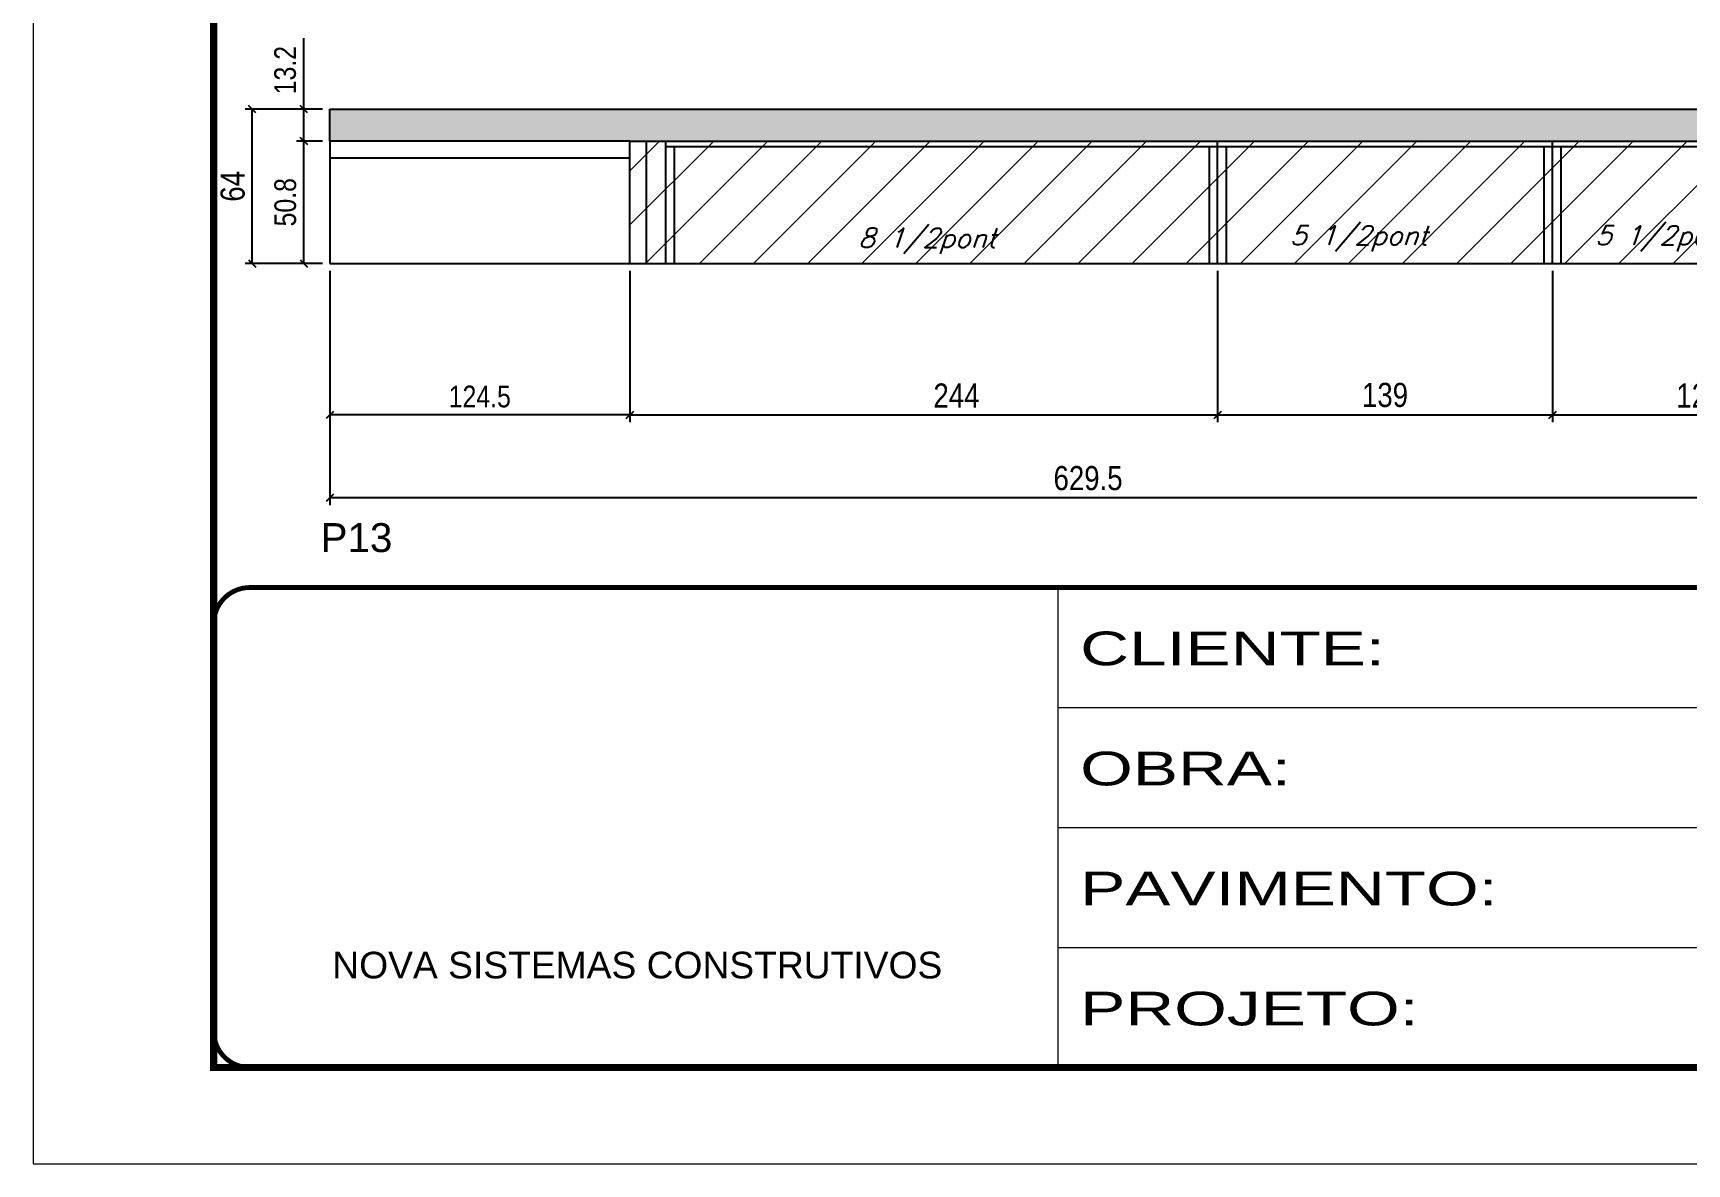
# Model space of a CAD drawing. Extents: x -20960 to -5926, y -2106 to 21915.
# Drawn here: x -7438 to -6752, y 17420 to 17889 of the extents above; entities that cross this region are included whole.
import ezdxf

# ---------------------------------------------------------------- set-up
doc = ezdxf.new("R2010")
doc.units = 0
doc.linetypes.add('CONTINUO', pattern=[0])
doc.linetypes.add('DASHED', pattern=[0.75, 0.5, -0.25])
doc.layers.add('00 - FELIPE', color=2, linetype='Continuous', plot=False)
for name, color, linetype in [('5', 5, 'Continuous'), ('COTA', 241, 'Continuous'), ('Painéis', 200, 'Continuous'), ('SARR_2.2x7', 40, 'Continuous'), ('SARR_3.5x7', 81, 'Continuous'), ('texto', 7, 'Continuous')]:
    doc.layers.add(name, color=color, linetype=linetype)
for name, color, linetype, lineweight in [('Folhas', 255, 'Continuous', 9), ('Hachura', 251, 'Continuous', 9), ('SARRAFO DE PRESSAO', 251, 'DASHED', 9)]:
    doc.layers.add(name, color=color, linetype=linetype, lineweight=lineweight)
doc.styles.add('ARIAL', font='arial.ttf')
doc.styles.add('COTA TECNICA', font='techl___.ttf', dxfattribs={"height": 10})
doc.styles.add('COTA TECNICA-50', font='techl___.ttf', dxfattribs={"height": 9})
doc.styles.add('Romans', font='romans.shx')
doc.styles.get("Standard").update_dxf_attribs({"font": 'arial.ttf'})
doc.styles.add('Tecnologia', font='')
doc.styles.get('Tecnologia').set_extended_font_data('Forgotten Futurist')
doc.dimstyles.new('COTA PAINEL-50', dxfattribs={"dimtxt": 9, "dimasz": 3, "dimexe": 3, "dimexo": 3, "dimgap": 3, "dimtad": 1, "dimdec": 1, "dimzin": 12, "dimdsep": 46, "dimtxsty": 'COTA TECNICA-50', "dimblk1": 'OBLIQUE', "dimblk2": 'OBLIQUE', "dimsah": 1, "dimcen": 0.9, "dimclrd": 4, "dimclre": 4, "dimclrt": 240, "dimadec": 1, "dimazin": 3, "dimtfac": 1, "dimtdec": 1, "dimtmove": 0, "dimatfit": 3, "dimfxl": 1, "dimtolj": 1, "dimtzin": 12, "dimarcsym": 0})
doc.dimstyles.new('PAINEL', dxfattribs={"dimtxt": 10, "dimasz": 3, "dimexe": 3, "dimexo": 3, "dimgap": 3, "dimtad": 1, "dimdec": 1, "dimzin": 12, "dimdsep": 46, "dimtxsty": 'COTA TECNICA', "dimblk1": 'OBLIQUE', "dimblk2": 'OBLIQUE', "dimsah": 1, "dimcen": 0.9, "dimclrd": 4, "dimclre": 4, "dimclrt": 240, "dimadec": 1, "dimazin": 3, "dimtfac": 1, "dimtdec": 1, "dimtmove": 0, "dimatfit": 3, "dimfxl": 1, "dimtolj": 1, "dimtzin": 12, "dimarcsym": 0})

# ---------------------------------------------------------------- blocks, each defined once
blk = doc.blocks.new('9999999999')
at = {"color": 30, "linetype": 'CONTINUO'}
for p, q in [((98564.56, 34230.21), (98564.56, 34429.45)), ((98564.56, 34379.64), (99583.98, 34379.64)), ((98564.56, 34329.83), (99487.98, 34329.83)), ((98564.56, 34280.02), (99487.98, 34280.02))]:
    blk.add_line(p, q, dxfattribs=at)
at = {"color": 30, "linetype": 'CONTINUO', "const_width": 2}
blk.add_lwpolyline([(99583.98, 34230.21), (99583.98, 34414.45, 0.414214), (99568.98, 34429.45), (98228.98, 34429.45, 0.414214), (98213.98, 34414.45), (98213.98, 34245.21, 0.414214), (98228.98, 34230.21), (99583.98, 34230.21)], format="xyb", dxfattribs=at)
at = {"layer": 'Folhas'}
blk.add_lwpolyline([(98138.98, 34190.21), (99623.98, 34190.21), (99623.98, 35240.21), (98138.98, 35240.21)], close=True, dxfattribs=at)
at = {"layer": 'Folhas', "color": 30, "const_width": 3}
blk.add_lwpolyline([(98213.98, 34230.21), (99583.98, 34230.21), (99583.98, 35200.21), (98213.98, 35200.21)], close=True, dxfattribs=at)
at = {"color": 7, "linetype": 'Continuous', "ltscale": 5, "style": 'ARIAL'}
blk.add_text('NOVA SISTEMAS CONSTRUTIVOS', height=11.0592, dxfattribs=at).set_placement((98263.19, 34267.21))
at = {"layer": 'Folhas', "color": 7, "style": 'Tecnologia', "width": 1.5}
for s, p in [('CLIENTE:', (98573.65, 34397.17)), ('OBRA:', (98573.65, 34347.31)), ('PAVIMENTO:', (98573.65, 34297.5)), ('PROJETO:', (98573.65, 34247.69))]:
    blk.add_text(s, height=14, dxfattribs=at).set_placement(p)
blk = doc.blocks.new('_Oblique')
at = {"color": 0, "linetype": 'ByBlock', "lineweight": -2}
blk.add_line((-0.5, -0.5), (0.5, 0.5), dxfattribs=at)
blk = doc.blocks.new('*D400')
at = {"layer": 'COTA', "color": 4, "lineweight": -2, "ltscale": 25, "transparency": 16777216}
for p, q in [((-7190.8, 17790.42), (-7190.8, 17727.53)), ((-6946.8, 17790.42), (-6946.8, 17727.53)), ((-7190.8, 17730.53), (-6946.8, 17730.53))]:
    blk.add_line(p, q, dxfattribs=at)
at = {"layer": 'Defpoints', "color": 0, "ltscale": 25, "transparency": 16777216}
for p in [(-7190.8, 17793.42), (-6946.8, 17793.42), (-6946.8, 17730.53)]:
    blk.add_point(p, dxfattribs=at)
at = {"layer": 'COTA', "color": 4, "lineweight": -2, "ltscale": 25, "transparency": 16777216, "xscale": 3, "yscale": 3, "zscale": 3, "rotation": 180}
blk.add_blockref('_Oblique', (-7190.8, 17730.53), dxfattribs=at)
at = {"layer": 'COTA', "color": 4, "lineweight": -2, "ltscale": 25, "transparency": 16777216, "xscale": 3, "yscale": 3, "zscale": 3}
blk.add_blockref('_Oblique', (-6946.8, 17730.53), dxfattribs=at)
at = {"layer": 'COTA', "color": 240, "ltscale": 25, "transparency": 16777216, "insert": (-7055.2, 17738.6), "char_height": 10, "attachment_point": 5, "style": 'COTA TECNICA'}
blk.add_mtext('\\A1;244', dxfattribs=at)
blk = doc.blocks.new('*D402')
at = {"layer": 'COTA', "color": 4, "lineweight": -2, "ltscale": 25, "transparency": 16777216}
for p, q in [((-6946.8, 17790.42), (-6946.8, 17727.53)), ((-6807.82, 17790.42), (-6807.82, 17727.53)), ((-6946.8, 17730.53), (-6807.82, 17730.53))]:
    blk.add_line(p, q, dxfattribs=at)
at = {"layer": 'Defpoints', "color": 0, "ltscale": 25, "transparency": 16777216}
for p in [(-6946.8, 17793.42), (-6807.82, 17793.42), (-6807.82, 17730.53)]:
    blk.add_point(p, dxfattribs=at)
at = {"layer": 'COTA', "color": 4, "lineweight": -2, "ltscale": 25, "transparency": 16777216, "xscale": 3, "yscale": 3, "zscale": 3, "rotation": 180}
blk.add_blockref('_Oblique', (-6946.8, 17730.53), dxfattribs=at)
at = {"layer": 'COTA', "color": 4, "lineweight": -2, "ltscale": 25, "transparency": 16777216, "xscale": 3, "yscale": 3, "zscale": 3}
blk.add_blockref('_Oblique', (-6807.82, 17730.53), dxfattribs=at)
at = {"layer": 'COTA', "color": 240, "ltscale": 25, "transparency": 16777216, "insert": (-6877.31, 17738.78), "char_height": 10, "attachment_point": 5, "style": 'COTA TECNICA'}
blk.add_mtext('\\A1;139', dxfattribs=at)
blk = doc.blocks.new('*D403')
at = {"layer": 'COTA', "color": 4, "lineweight": -2, "ltscale": 25, "transparency": 16777216}
for p, q in [((-7315.33, 17790.42), (-7315.33, 17693.12)), ((-6685.82, 17790.42), (-6685.82, 17693.12)), ((-6685.82, 17696.12), (-7315.33, 17696.12))]:
    blk.add_line(p, q, dxfattribs=at)
at = {"layer": 'Defpoints', "color": 0, "ltscale": 25, "transparency": 16777216}
for p in [(-7315.33, 17793.42), (-6685.82, 17793.42), (-7315.33, 17696.12)]:
    blk.add_point(p, dxfattribs=at)
at = {"layer": 'COTA', "color": 4, "lineweight": -2, "ltscale": 25, "transparency": 16777216, "xscale": 3, "yscale": 3, "zscale": 3, "rotation": 180}
blk.add_blockref('_Oblique', (-7315.33, 17696.12), dxfattribs=at)
at = {"layer": 'COTA', "color": 4, "lineweight": -2, "ltscale": 25, "transparency": 16777216, "xscale": 3, "yscale": 3, "zscale": 3}
blk.add_blockref('_Oblique', (-6685.82, 17696.12), dxfattribs=at)
at = {"layer": 'COTA', "color": 240, "ltscale": 25, "transparency": 16777216, "insert": (-7000.58, 17704.26), "char_height": 10, "attachment_point": 5, "style": 'COTA TECNICA'}
blk.add_mtext('\\A1;629.5', dxfattribs=at)
blk = doc.blocks.new('*D408')
at = {"layer": 'COTA', "color": 4, "lineweight": -2, "ltscale": 25, "transparency": 16777216}
for p, q in [((-6807.82, 17790.42), (-6807.82, 17727.53)), ((-6685.82, 17790.42), (-6685.82, 17727.53)), ((-6807.82, 17730.53), (-6685.82, 17730.53))]:
    blk.add_line(p, q, dxfattribs=at)
at = {"layer": 'Defpoints', "color": 0, "ltscale": 25, "transparency": 16777216}
for p in [(-6807.82, 17793.42), (-6685.82, 17793.42), (-6685.82, 17730.53)]:
    blk.add_point(p, dxfattribs=at)
at = {"layer": 'COTA', "color": 4, "lineweight": -2, "ltscale": 25, "transparency": 16777216, "xscale": 3, "yscale": 3, "zscale": 3, "rotation": 180}
blk.add_blockref('_Oblique', (-6807.82, 17730.53), dxfattribs=at)
at = {"layer": 'COTA', "color": 4, "lineweight": -2, "ltscale": 25, "transparency": 16777216, "xscale": 3, "yscale": 3, "zscale": 3}
blk.add_blockref('_Oblique', (-6685.82, 17730.53), dxfattribs=at)
at = {"layer": 'COTA', "color": 240, "ltscale": 25, "transparency": 16777216, "insert": (-6746.82, 17738.59), "char_height": 10, "attachment_point": 5, "style": 'COTA TECNICA'}
blk.add_mtext('\\A1;122', dxfattribs=at)
blk = doc.blocks.new('*D2114')
at = {"layer": 'COTA', "color": 4, "lineweight": -2, "ltscale": 25, "transparency": 16777216}
for p, q in [((-7318.33, 17857.42), (-7350.51, 17857.42)), ((-7347.51, 17793.42), (-7347.51, 17857.42)), ((-7318.33, 17793.42), (-7350.51, 17793.42))]:
    blk.add_line(p, q, dxfattribs=at)
at = {"layer": 'Defpoints', "color": 0, "ltscale": 25, "transparency": 16777216}
for p in [(-7347.51, 17857.42), (-7315.33, 17857.42), (-7315.33, 17793.42)]:
    blk.add_point(p, dxfattribs=at)
at = {"layer": 'COTA', "color": 4, "lineweight": -2, "ltscale": 25, "transparency": 16777216, "xscale": 3, "yscale": 3, "zscale": 3}
for p, rotation in [((-7347.51, 17857.42), 90), ((-7347.51, 17793.42), 270)]:
    blk.add_blockref('_Oblique', p, dxfattribs=dict(at, rotation=rotation))
at = {"layer": 'COTA', "color": 240, "ltscale": 25, "transparency": 16777216, "insert": (-7355.61, 17825.42), "char_height": 10, "attachment_point": 5, "rotation": 90, "style": 'COTA TECNICA'}
blk.add_mtext('\\A1;64', dxfattribs=at)
blk = doc.blocks.new('*D2129')
at = {"layer": '00 - FELIPE', "color": 4, "lineweight": -2, "transparency": 16777216}
for p, q in [((-7315.33, 17790.42), (-7315.33, 17727.53)), ((-7190.8, 17790.42), (-7190.8, 17727.53)), ((-7190.8, 17730.53), (-7315.33, 17730.53))]:
    blk.add_line(p, q, dxfattribs=at)
at = {"layer": 'Defpoints', "color": 0, "transparency": 16777216}
for p in [(-7315.33, 17793.42), (-7190.8, 17793.42), (-7315.33, 17730.53)]:
    blk.add_point(p, dxfattribs=at)
at = {"layer": '00 - FELIPE', "color": 4, "lineweight": -2, "transparency": 16777216, "xscale": 3, "yscale": 3, "zscale": 3, "rotation": 180}
blk.add_blockref('_Oblique', (-7315.33, 17730.53), dxfattribs=at)
at = {"layer": '00 - FELIPE', "color": 4, "lineweight": -2, "transparency": 16777216, "xscale": 3, "yscale": 3, "zscale": 3}
blk.add_blockref('_Oblique', (-7190.8, 17730.53), dxfattribs=at)
at = {"layer": '00 - FELIPE', "color": 240, "transparency": 16777216, "insert": (-7253.07, 17738.13), "char_height": 9, "attachment_point": 5, "style": 'COTA TECNICA-50'}
blk.add_mtext('\\A1;124.5', dxfattribs=at)
blk = doc.blocks.new('*D2130')
at = {"layer": '00 - FELIPE', "color": 4, "lineweight": -2, "transparency": 16777216}
for p, q in [((-7318.33, 17844.22), (-7329.15, 17844.22)), ((-7326.15, 17793.42), (-7326.15, 17844.22)), ((-7318.33, 17793.42), (-7329.15, 17793.42))]:
    blk.add_line(p, q, dxfattribs=at)
at = {"layer": 'Defpoints', "color": 0, "transparency": 16777216}
for p in [(-7326.15, 17844.22), (-7315.33, 17844.22), (-7315.33, 17793.42)]:
    blk.add_point(p, dxfattribs=at)
at = {"layer": '00 - FELIPE', "color": 4, "lineweight": -2, "transparency": 16777216, "xscale": 3, "yscale": 3, "zscale": 3}
for p, rotation in [((-7326.15, 17844.22), 90), ((-7326.15, 17793.42), 270)]:
    blk.add_blockref('_Oblique', p, dxfattribs=dict(at, rotation=rotation))
at = {"layer": '00 - FELIPE', "color": 240, "transparency": 16777216, "insert": (-7333.77, 17818.82), "char_height": 9, "attachment_point": 5, "rotation": 90, "style": 'COTA TECNICA-50'}
blk.add_mtext('\\A1;50.8', dxfattribs=at)
blk = doc.blocks.new('*D2131')
at = {"layer": '00 - FELIPE', "color": 4, "lineweight": -2, "transparency": 16777216}
for p, q in [((-7326.15, 17857.42), (-7326.15, 17886.88)), ((-7318.33, 17857.42), (-7329.15, 17857.42)), ((-7326.15, 17844.22), (-7326.15, 17857.42)), ((-7318.33, 17844.22), (-7329.15, 17844.22))]:
    blk.add_line(p, q, dxfattribs=at)
at = {"layer": 'Defpoints', "color": 0, "transparency": 16777216}
for p in [(-7326.15, 17857.42), (-7315.33, 17857.42), (-7315.33, 17844.22)]:
    blk.add_point(p, dxfattribs=at)
at = {"layer": '00 - FELIPE', "color": 4, "lineweight": -2, "transparency": 16777216, "xscale": 3, "yscale": 3, "zscale": 3}
for p, rotation in [((-7326.15, 17857.42), 90), ((-7326.15, 17844.22), 270)]:
    blk.add_blockref('_Oblique', p, dxfattribs=dict(at, rotation=rotation))
at = {"layer": '00 - FELIPE', "color": 240, "transparency": 16777216, "insert": (-7333.84, 17873.65), "char_height": 9, "attachment_point": 5, "rotation": 90, "style": 'COTA TECNICA-50'}
blk.add_mtext('\\A1;13.2', dxfattribs=at)

msp = doc.modelspace()

# ---------------------------------------------------------------- hatches: boundary and pattern name
at = {"layer": 'COTA', "linetype": 'ByBlock'}
h = msp.add_hatch(dxfattribs=at)
h.set_pattern_fill('AR-CONC', color=256, scale=0.03)
h.set_pattern_definition([(50, (-148449.3755, -13744.9717), (5.46554007, -0.47817257), [0.5715, -6.2865]), (355, (-148449.3755, -13744.972), (-1.05730264, 5.73170536), [0.4572, -5.02921753]), (100.4514447, (-148448.92, -13745.0116), (4.40823741, 5.25353256), [0.48570026, -5.34270734]), (46.1842, (-148449.3755, -13743.448), (8.13237123, -1.26126984), [0.85725, -9.42975]), (96.6355576, (-148448.698, -13743.553), (7.122124, 7.42278374), [0.7285507, -8.01406824]), (351.184151, (-148449.3755, -13743.448), (7.122124, 7.42278374), [0.685799, -7.54379196]), (21, (-148448.6135, -13743.8287), (4.54843174, -3.06795595), [0.5715, -6.2865]), (326, (-148448.6135, -13743.829), (1.85406085, 5.52563898), [0.4572, -5.0292]), (71.451445, (-148448.2344, -13744.0844), (6.40249258, 2.45768307), [0.48570026, -5.34269813]), (37.5, (-148449.3755, -13744.9717), (0.092658098, 2.536651166), [0, -4.96824, 0, -5.1054, 0, -5.04825]), (7.5, (-148449.3755, -13744.9717), (2.004589875, 3.005417245), [0, -2.91084, 0, -4.85394, 0, -1.92405]), (327.5, (-148451.0747, -13744.9717), (4.067717855, -0.17186232), [0, -1.905, 0, -5.9436, 0, -7.8867]), (317.5, (-148451.8367, -13744.9717), (4.44387544, 0.76279473), [0, -2.4765, 0, -3.94716, 0, -5.6007])])
h.paths.add_polyline_path([(-7315.33, 17857.42), (-7315.33, 17844.22), (-6685.82, 17844.22), (-6685.82, 17857.42)])
at = {"layer": 'Hachura', "ltscale": 25}
h = msp.add_hatch(dxfattribs=at)
h.set_pattern_fill('ANSI31', color=256, scale=5)
h.set_pattern_definition([(45, (-146086.363, -10269.816), (-11.2253202, 11.2253202), [])])
h.paths.add_polyline_path([(-6685.82, 17793.42), (-6685.82, 17844.22), (-7190.8, 17844.22), (-7190.8, 17793.42)])

# ---------------------------------------------------------------- linework, layer by layer
at = {"layer": 'COTA', "linetype": 'ByBlock'}
for p, q in [((-7315.33, 17857.42), (-6685.82, 17857.42)), ((-7315.33, 17844.22), (-7315.33, 17857.42))]:
    msp.add_line(p, q, dxfattribs=at)
at = {"layer": 'Painéis'}
for p, q in [((-7190.8, 17844.22), (-6685.82, 17844.22)), ((-7190.8, 17793.42), (-6685.82, 17793.42))]:
    msp.add_line(p, q, dxfattribs=at)
at = {"layer": 'Painéis', "ltscale": 25}
for p, q in [((-7190.8, 17793.42), (-7190.8, 17844.22)), ((-6946.8, 17793.42), (-6946.8, 17844.22)), ((-6807.82, 17793.42), (-6807.82, 17844.22))]:
    msp.add_line(p, q, dxfattribs=at)
at = {"layer": 'Painéis'}
msp.add_lwpolyline([(-7315.33, 17793.42), (-7190.8, 17793.42), (-7190.8, 17844.22), (-7315.33, 17844.22)], close=True, dxfattribs=at)
at = {"layer": 'SARR_2.2x7', "linetype": 'Continuous'}
for p, q in [((-7183.8, 17793.42), (-7183.8, 17844.22)), ((-7315.33, 17837.22), (-7190.8, 17837.22)), ((-7175.8, 17842.02), (-6807.82, 17842.02)), ((-6807.82, 17842.02), (-6700.82, 17842.02))]:
    msp.add_line(p, q, dxfattribs=at)
at = {"layer": 'SARR_3.5x7'}
for p, q in [((-7175.8, 17793.42), (-7175.8, 17844.22)), ((-7172.3, 17793.42), (-7172.3, 17842.02)), ((-6950.3, 17842.02), (-6950.3, 17793.42)), ((-6943.27, 17842.02), (-6943.27, 17793.42)), ((-6811.32, 17842.02), (-6811.32, 17793.42)), ((-6804.3, 17842.02), (-6804.3, 17793.42))]:
    msp.add_line(p, q, dxfattribs=at)

# ---------------------------------------------------------------- block references
at = {"layer": 'SARRAFO DE PRESSAO', "color": 6, "linetype": 'ByBlock'}
msp.add_blockref('9999999999', (-105577.48, -16770.54), dxfattribs=at)

# ---------------------------------------------------------------- texts
at = {"layer": '5', "linetype": 'Continuous'}
msp.add_text('P13', height=12, rotation=0.00004, dxfattribs=at).set_placement((-7319.18, 17673.62))
at = {"layer": 'texto', "color": 2, "char_height": 8, "attachment_point": 5, "style": 'Romans'}
for s, insert in [('{\\Q19;\\C256;8 1/2pont}', (-7067.41, 17802.69)), ('{\\Q19;\\C256;5 1/2pont}', (-6888.18, 17803.75)), ('{\\Q19;\\C256;5 1/2pont}', (-6761.49, 17803.75))]:
    msp.add_mtext(s, dxfattribs=dict(at, insert=insert))

# ---------------------------------------------------------------- dimensions: what is measured, and where the dimension line sits
at = {"layer": '00 - FELIPE'}
for base, p1, p2, picture, middle in [((-7326.15, 17857.42), (-7315.33, 17844.22), (-7315.33, 17857.42), '*D2131', (-7333.84, 17873.65)), ((-7326.15, 17844.22), (-7315.33, 17793.42), (-7315.33, 17844.22), '*D2130', (-7333.77, 17818.82))]:
    dim = msp.add_linear_dim(base=base, p1=p1, p2=p2, angle=90, dimstyle='COTA PAINEL-50', dxfattribs=at)
    dim.commit()
    dim.dimension.update_dxf_attribs({"geometry": picture, "text_midpoint": middle})
dim = msp.add_linear_dim(base=(-7315.33, 17730.53), p1=(-7190.8, 17793.42), p2=(-7315.33, 17793.42), dimstyle='COTA PAINEL-50', dxfattribs=at)
dim.commit()
dim.dimension.update_dxf_attribs({"geometry": '*D2129', "text_midpoint": (-7253.07, 17738.13)})
at = {"layer": 'COTA', "ltscale": 25}
dim = msp.add_linear_dim(base=(-7347.51, 17857.42), p1=(-7315.33, 17793.42), p2=(-7315.33, 17857.42), angle=90, dimstyle='PAINEL', override={"dimtmove": 1}, dxfattribs=at)
dim.commit()
dim.dimension.update_dxf_attribs({"geometry": '*D2114', "text_midpoint": (-7355.61, 17825.42)})
for base, p1, p2, picture, middle in [((-7315.33, 17696.12), (-6685.82, 17793.42), (-7315.33, 17793.42), '*D403', (-7000.58, 17704.26)), ((-6807.82, 17730.53), (-6946.8, 17793.42), (-6807.82, 17793.42), '*D402', (-6877.31, 17738.78)), ((-6685.82, 17730.53), (-6807.82, 17793.42), (-6685.82, 17793.42), '*D408', (-6746.82, 17738.59))]:
    dim = msp.add_linear_dim(base=base, p1=p1, p2=p2, dimstyle='PAINEL', dxfattribs=at)
    dim.commit()
    dim.dimension.update_dxf_attribs({"geometry": picture, "text_midpoint": middle})
dim = msp.add_linear_dim(base=(-6946.8, 17730.53), p1=(-7190.8, 17793.42), p2=(-6946.8, 17793.42), dimstyle='PAINEL', dxfattribs=at)
dim.commit()
dim.dimension.update_dxf_attribs({"geometry": '*D400', "text_midpoint": (-7055.2, 17730.53), "dimtype": 160})

doc.saveas('drawing.dxf')
